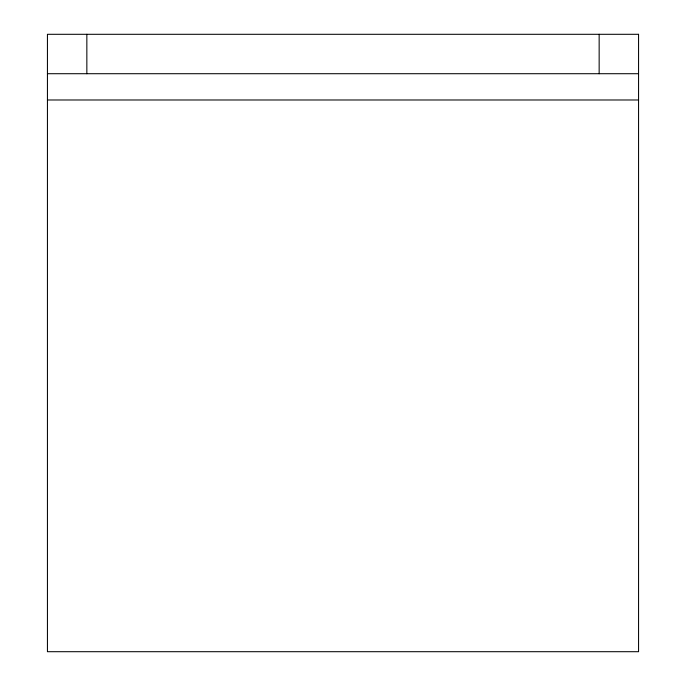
<?xml version="1.0" encoding="UTF-8"?>
<svg xmlns="http://www.w3.org/2000/svg" width="686" height="686" viewBox="0 0 686 686"><rect width="100%" height="100%" fill="white"/><g stroke="black" fill="none" stroke-linecap="round" stroke-linejoin="round"><path stroke-width="1.03" d="M47.437 73.711L638.563 73.711M47.437 99.984L638.563 99.984M599.152 34.3L599.152 73.711M86.848 34.3L86.848 73.711M638.563 34.3L47.437 34.3L47.437 651.7L638.563 651.7L638.563 34.3"/></g></svg>
